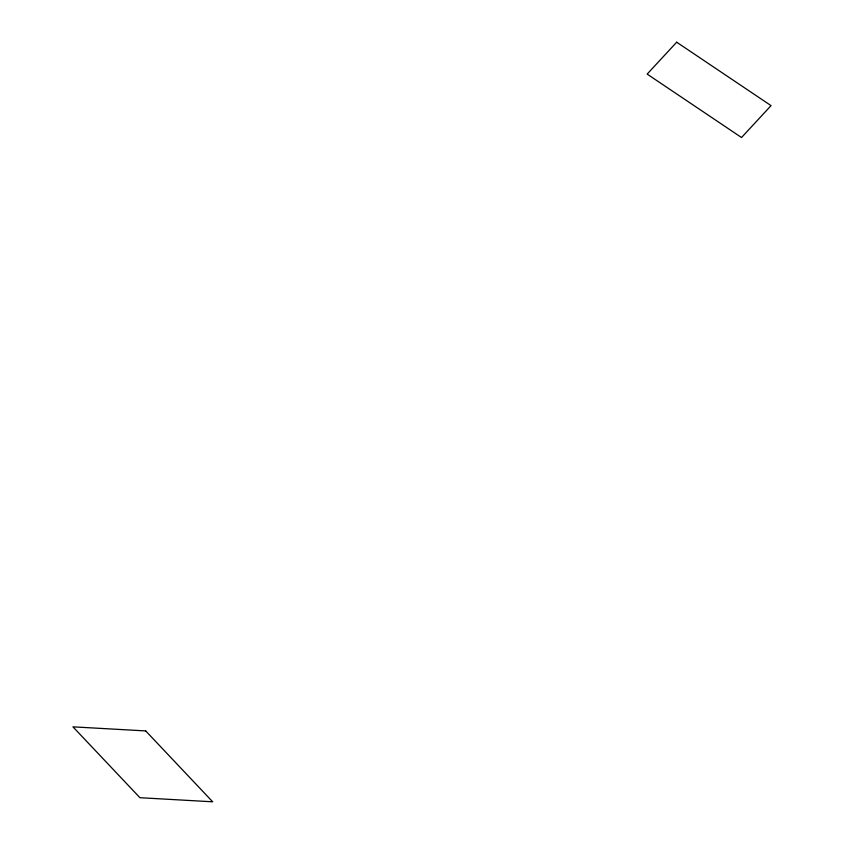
<?xml version="1.0" encoding="UTF-8"?>
<svg xmlns="http://www.w3.org/2000/svg" width="844" height="844" viewBox="0 0 844 844"><rect width="100%" height="100%" fill="white"/><g stroke="black" fill="none" stroke-linecap="round" stroke-linejoin="round"><path stroke-width="1.27" d="M676.677 42.2L647.158 74.093L741.528 137.519L771.047 105.627L676.677 42.2M145.706 730.925L72.953 726.842L139.925 797.707L212.677 801.8L145.706 730.925"/></g></svg>
